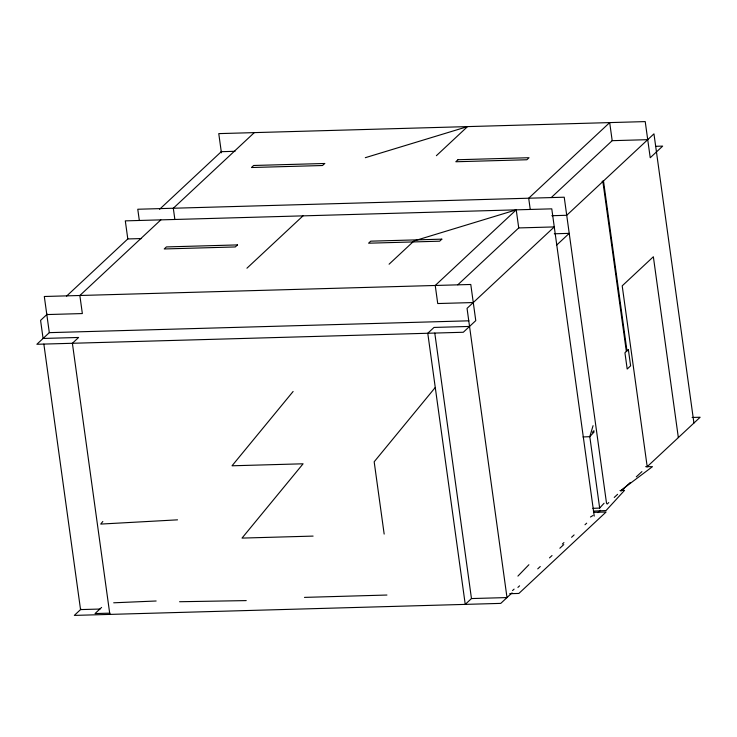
<?xml version="1.0" encoding="UTF-8"?>
<svg xmlns="http://www.w3.org/2000/svg" width="737" height="737" viewBox="0 0 737 737"><rect width="100%" height="100%" fill="white"/><g stroke="black" fill="none" stroke-linecap="round" stroke-linejoin="round"><path stroke-width="1.11" d="M593.064 425.664L589.803 436.663L599.66 508.06L592.889 508.364M102.821 521.483L100.72 524.081L177.525 519.843M293.114 391.485L232.026 465.793L303.1 463.794L242.012 538.093L313.096 536.094M435.263 387.478L374.175 461.786L384.17 534.085M594.206 431.845L589.803 436.663L583.022 436.967M599.66 508.06L604.073 503.242M592.401 432.306L593.958 430.657M517.918 576.094L528.899 564.735M47.297 314.119L40.581 320.383L43.078 338.458L78.619 337.463L72.392 343.276L109.85 614.4M66.579 296.108L127.805 238.945L141.568 238.558M159.56 209.308L221.625 151.361M160.85 219.875L79.854 295.491L82.351 313.566L46.818 314.57M254.311 132.614L173.315 208.239L174.872 219.534M49.315 332.645L36.85 344.28L463.306 332.258L475.77 320.623L470.777 284.473L44.312 296.495L49.315 332.645L468.87 320.816M246.932 268.213L302.999 215.867M436.387 155.691L467.534 126.607L365.312 157.69M389.081 264.205L414.001 240.944L516.232 209.852L518.728 227.926L457.778 284.832M81.033 609.131L74.317 615.404L500.773 603.382L512.04 592.87M516.232 209.852L435.235 285.468L437.732 303.543L473.274 302.548M101.614 607.408L95.018 613.571L109.96 613.147M551.23 197.58L612.189 140.675L647.731 139.671M556.767 244.997L569.231 233.362L554.288 233.786M518.728 227.926L554.27 226.922L467.046 308.361L507.001 597.569L471.468 598.564L465.24 604.386L427.773 333.253L434.001 327.44L469.543 326.436M512.537 590.577L514.094 589.121M562.377 544.044L563.934 542.589M592.907 515.541L590.457 517.015M517.908 587.389L519.585 585.823M537.734 568.872L540.258 566.523M549.498 557.891L552.022 555.541M559.844 548.236L563.777 544.56M571.59 537.273L574.105 534.924M585.003 524.744L586.68 523.178M597.974 512.639L600.462 510.308M607.104 504.108L608.771 502.551M614.243 497.447L617.597 494.315M620.95 491.183L630.181 482.569M636.307 476.848L639.661 473.707M640.241 473.172L641.918 471.606M646.948 466.908L700.15 417.234L692.126 417.464M621.42 490.022L652.448 466.668L645.649 466.668M619.983 490.52L624.571 490.317L606.054 510.548L593.432 511.109M113.682 602.802L156.143 600.996M221.266 151.693L235.02 151.306M655.81 146.304L662.683 146.11L650.227 157.746L645.225 121.596L218.769 133.618L221.422 152.826M551.829 215.711L566.735 215.287L653.959 133.848L693.922 423.056M593.488 512.362L606.1 512.003L518.876 593.442L509.7 593.7M304.473 597.385L386.934 595.035M100.029 609.038L80.545 609.591L43.861 344.115M179.57 601.733L246.222 600.6M678.344 437.594L653.36 256.752L622.203 285.845L647.197 466.687M612.189 140.675L609.692 122.6L528.696 198.216L530.253 209.511M626.966 350.876L603.492 180.97L602.138 181.431L602.866 181.551L626.349 351.457M606.533 503.353L564.229 197.212L137.773 209.244L139.33 220.538M594.234 516.13L551.773 208.847L125.308 220.87L127.805 238.945M434.793 333.133L471.468 598.564M237.48 244.914L235.306 246.95L164.222 248.959L166.405 246.923L237.48 244.914M324.713 163.485L322.53 165.521L251.455 167.52L253.629 165.484L324.713 163.485M457.981 159.726L455.798 161.762L526.872 159.754L529.055 157.718L457.981 159.726M441.832 239.157L439.648 241.192L368.574 243.201L370.748 241.165L441.832 239.157M628.366 349.568L624.939 352.765L627.187 369.034L630.614 365.838L628.366 349.568"/></g></svg>
